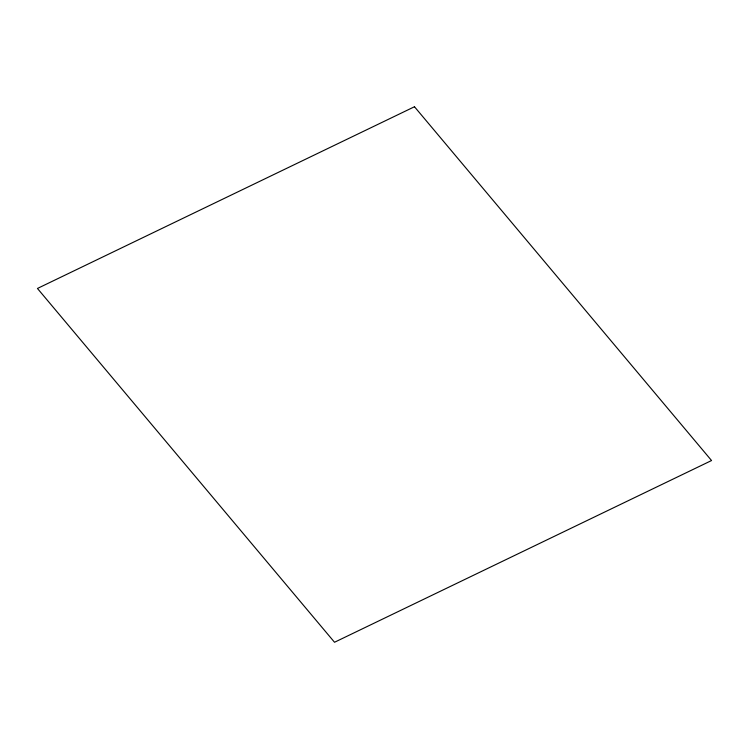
<?xml version="1.0" encoding="UTF-8"?>
<svg xmlns="http://www.w3.org/2000/svg" width="749" height="749" viewBox="0 0 749 749"><rect width="100%" height="100%" fill="white"/><g stroke="black" fill="none" stroke-linecap="round" stroke-linejoin="round"><path stroke-width="1.12" d="M414.478 106.742L37.45 288.459L334.522 642.258L711.55 460.541L414.478 106.742"/></g></svg>
